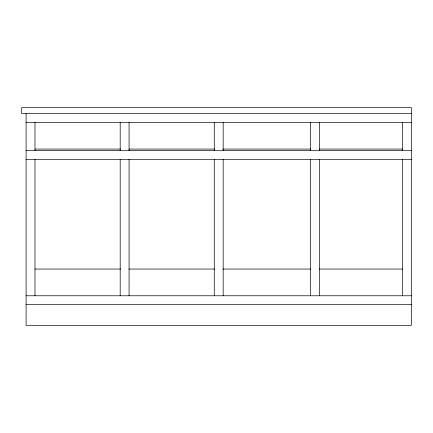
<?xml version="1.0" encoding="UTF-8"?>
<svg xmlns="http://www.w3.org/2000/svg" width="433" height="433" viewBox="0 0 433 433"><rect width="100%" height="100%" fill="white"/><g stroke="black" fill="none" stroke-linecap="round" stroke-linejoin="round"><path stroke-width="0.65" d="M411.35 113.516L21.65 113.516L21.65 107.59L411.35 107.59L411.35 325.41L26.094 325.41L26.094 113.516M26.094 122.409L411.35 122.409M34.884 149.082L120.72 149.082M128.828 149.082L214.665 149.082M222.779 149.082L310.645 149.082M319.43 149.082L402.566 149.082M26.094 150.56L411.35 150.56M26.094 159.452L411.35 159.452M34.884 269.05L120.72 269.05M128.828 269.05L214.665 269.05M222.779 269.05L310.645 269.05M319.43 269.05L402.566 269.05M26.094 295.771L411.35 295.771M26.094 304.664L411.35 304.664M402.457 122.409L402.457 150.56M402.457 159.452L402.457 295.771M319.484 122.409L319.484 150.56M319.484 159.452L319.484 295.771M310.591 122.409L310.591 150.56M310.591 159.452L310.591 295.771M223.168 122.409L223.168 150.56M223.168 159.452L223.168 295.771M214.275 122.409L214.275 150.56M214.275 159.452L214.275 295.771M129.077 122.409L129.077 150.56M129.077 159.452L129.077 295.771M120.185 122.409L120.185 150.56M120.185 159.452L120.185 295.771M34.986 122.409L34.986 150.56M34.986 159.452L34.986 295.771"/></g></svg>
